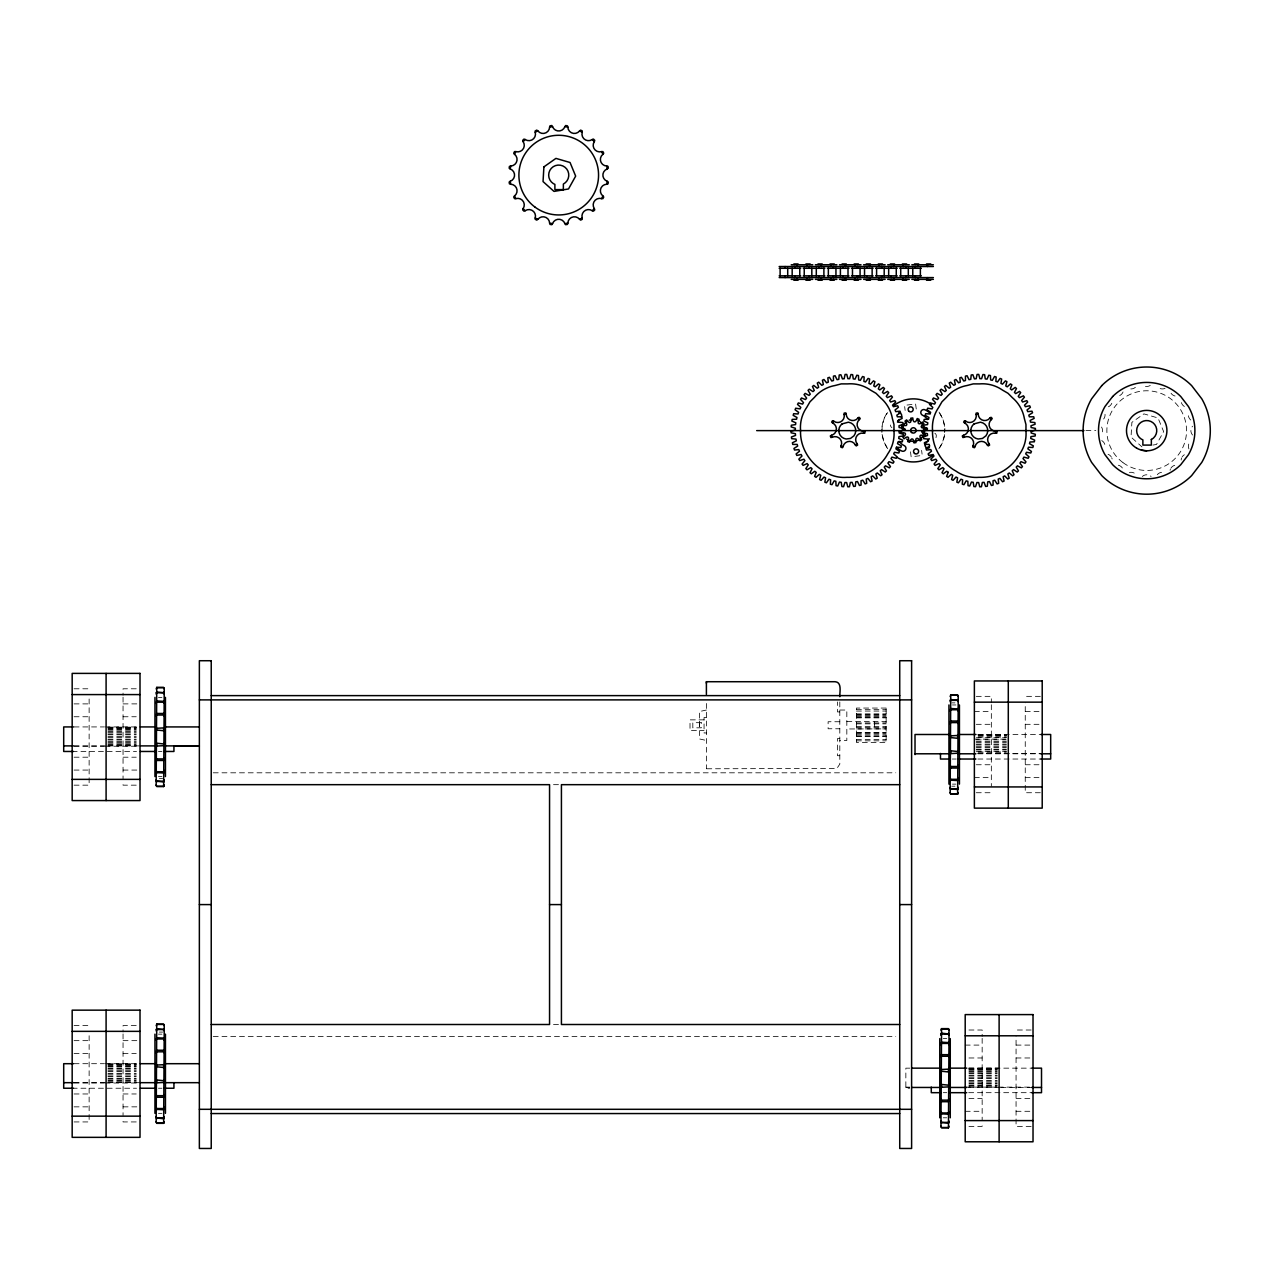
<?xml version="1.0" encoding="UTF-8"?>
<svg xmlns="http://www.w3.org/2000/svg" width="1274" height="1274" viewBox="0 0 1274 1274"><rect width="100%" height="100%" fill="white"/><g stroke="black" fill="none" stroke-linecap="round" stroke-linejoin="round"><path stroke-width="0.75" stroke-dasharray="5 3.75" d="M839.805 701.942L839.805 764.097L836.922 768.429L706.401 768.779L706.401 767.298M882.086 431.153L882.102 426.217L884.252 418.27L887.564 412.569M944.623 434.593A31.547 31.547 0 0 1 938.349 449.658L942.473 442.54L944.623 434.593L944.639 429.657M706.401 710.032L699.378 711.561L699.378 738.936L706.401 740.465M1152.859 445.072L1156.489 444.467L1163.64 431.599L1158.034 417.983L1143.909 413.875L1131.885 422.363L1131.025 437.062L1141.966 446.887M914.843 456.379L922.249 455.423L921.596 450.375M1085.91 430.612L1095.831 430.612M74.067 688.788L89.132 688.788L89.132 690.428M136.238 688.788L123.052 688.788L123.052 695.238M976.266 696.352L991.331 696.352L991.331 702.802M1040.332 696.352L1025.251 696.352L1025.251 697.993M158.454 697.388L161.957 697.388M951.758 702.882L954.99 702.882M74.067 703.885L89.132 703.885M123.052 703.885L140.013 703.885M952.442 704.952L955.93 704.952M856.431 709.666L886.147 709.666M839.805 710.032L846.828 710.032L846.828 740.465L839.805 740.465M856.431 711.067L886.147 711.067M974.371 711.449L991.331 711.449M1025.251 711.449L1040.332 711.449M839.805 711.911L837.464 711.911L837.464 701.942M856.431 713.95L886.147 713.95M856.431 714.3L886.147 714.3M856.431 715.447L886.147 715.447M856.431 716.625L886.147 716.625M74.067 716.752L89.132 716.752M123.052 716.752L136.238 716.752M706.401 717.517L704.06 717.517L704.06 732.964L706.401 732.964M856.431 717.581L886.147 717.581M856.431 717.867L886.147 717.867M704.06 719.858L690.014 719.858L690.014 730.623L704.06 730.623M699.378 721.53L699.378 728.967M839.805 721.737L828.116 721.737L828.116 728.76L839.805 728.76M846.828 721.53L886.147 721.61M856.431 722.931L886.147 722.931M856.431 723.855L886.147 723.855M976.266 724.317L991.331 724.317M1025.251 724.317L1040.332 724.317M856.431 726.642L886.147 726.642M74.067 726.928L104.213 726.928M104.994 726.928L136.445 726.928M107.987 727.151L136.238 727.151M107.987 727.374L136.238 727.374M856.431 727.565L886.147 727.565M107.987 728.043L136.238 728.043M107.987 728.489L136.238 728.489M856.431 728.887L886.147 728.887L846.828 728.967M107.987 729.556L136.238 729.556M107.987 730.177L136.238 730.177M107.987 731.563L136.238 731.563M107.987 732.327L136.238 732.327M856.431 732.63L886.147 732.63M856.431 732.916L886.147 732.916M107.987 733.951L136.238 733.951M856.431 733.872L886.147 733.872M977.938 734.493L1040.858 734.493M978.145 734.716L1006.412 734.716M107.987 734.795L136.238 734.795M978.145 734.939L1006.412 734.939M856.431 735.05L886.147 735.05M978.145 735.608L1006.412 735.608M978.145 736.053L1006.412 736.053M856.431 736.197L886.147 736.197M107.987 736.531L136.238 736.531M856.431 736.547L886.147 736.547M978.145 737.12L1006.412 737.12M107.987 737.423L136.238 737.423M976.266 737.742L1006.412 737.742M839.805 738.586L837.464 738.586L837.464 755.705L839.805 755.705M107.987 739.159L136.238 739.159M974.371 739.127L1006.412 739.127M856.431 739.43L886.147 739.43M107.987 740.003L136.238 740.003M976.266 739.891L1006.412 739.891M856.431 740.831L886.147 740.831M107.987 741.627L136.238 741.627M976.266 741.516L1006.412 741.516M107.987 742.376L136.238 742.376M976.266 742.36L1006.412 742.36M107.987 743.777L136.238 743.777M976.266 744.096L1006.412 744.096M107.987 744.398L136.238 744.398M976.266 744.987L1006.412 744.987M107.987 745.465L136.238 745.465M74.067 745.895L107 745.895M107.987 745.895L140.013 745.895M74.067 746.23L104.213 746.23M105.041 746.23L136.525 746.23M976.266 746.707L1006.412 746.707M976.266 747.567L1006.412 747.567M976.266 749.176L1006.412 749.176M976.266 749.94L1006.412 749.94M72.172 751.469L136.525 751.469M158.454 751.469L161.957 751.469M976.266 751.341L1006.412 751.341M978.145 751.963L1006.412 751.963M978.145 753.03L1006.412 753.03M977.859 753.46L1040.842 753.46M977.859 753.794L1040.842 753.794M74.067 757.202L89.132 757.202M123.052 757.202L136.238 757.202M952.267 759.033L956.201 759.033M977.859 759.033L1042.212 759.033M976.266 764.75L991.331 764.75M1025.251 764.75L1040.332 764.75M74.067 770.069L89.132 770.069M123.052 770.069L140.013 770.069M213.22 772.808L895.765 772.808M158.454 776.567L161.957 776.567M974.371 777.634L991.331 777.634M1025.251 777.634L1040.332 777.634M159.393 778.637L162.626 778.637M952.442 784.131L955.93 784.131M553.505 784.673L559.445 784.673M74.067 785.166L89.132 785.166L89.132 695.238M136.238 785.166L123.052 785.166L123.052 783.526M951.758 786.201L954.99 786.201M976.266 792.731L991.331 792.731L991.331 791.09M1040.332 792.731L1025.251 792.731L1025.251 702.802M553.505 1024.503L559.445 1024.503M74.067 1025.554L89.132 1025.554L89.132 1027.21M136.238 1025.554L123.052 1025.554L123.052 1032.02M968.957 1030.013L982.158 1030.013L982.158 1036.463M1031.144 1030.013L1016.063 1030.013L1016.063 1031.653M159.393 1032.083L162.626 1032.083M158.454 1034.154L161.957 1034.154M213.22 1036.383L895.765 1036.383M943.254 1038.613L946.757 1038.613M74.067 1040.651L89.132 1040.651M123.052 1040.651L140.013 1040.651M965.198 1045.094L982.158 1045.094M1016.063 1045.094L1031.144 1045.094M74.067 1053.534L89.132 1053.534M123.052 1053.534L136.238 1053.534M968.957 1057.977L982.158 1057.977M1016.063 1057.977L1031.144 1057.977M74.067 1063.694L104.213 1063.694M104.994 1063.694L136.445 1063.694M107.987 1063.933L136.238 1063.933M107.987 1064.156L136.238 1064.156M107.987 1064.825L136.238 1064.825M107.987 1065.271L136.238 1065.271M107.987 1066.322L136.238 1066.322M107.987 1066.959L136.238 1066.959M968.957 1068.09L999.119 1068.09M107.987 1068.345L136.238 1068.345M909.779 1068.153L905.846 1068.153L905.846 1088.251L909.747 1088.251M968.766 1068.153L1031.144 1068.153M968.957 1068.599L997.224 1068.599M107.987 1069.109L136.238 1069.109M968.957 1069.268L997.224 1069.268M968.957 1069.714L997.224 1069.714M107.987 1070.717L136.238 1070.717M968.957 1070.781L997.224 1070.781M107.987 1071.577L136.238 1071.577M968.957 1071.402L997.224 1071.402M968.957 1072.788L997.224 1072.788M107.987 1073.313L136.238 1073.313M968.957 1073.552L997.224 1073.552M107.987 1074.189L136.238 1074.189M968.957 1075.176L997.224 1075.176M107.987 1075.925L136.238 1075.925M968.957 1076.02L997.224 1076.02M107.987 1076.769L136.238 1076.769M968.957 1077.756L997.224 1077.756M107.987 1078.393L136.238 1078.393M968.957 1078.632L997.224 1078.632M107.987 1079.158L136.238 1079.158M107.987 1080.543L136.238 1080.543M968.957 1080.368L997.224 1080.368M107.987 1081.164L136.238 1081.164M968.957 1081.228L997.224 1081.228M107.987 1082.231L136.238 1082.231M74.067 1082.677L107 1082.677M107.987 1082.677L140.013 1082.677M968.957 1082.836L997.224 1082.836M74.067 1083.011L104.213 1083.011M105.041 1083.011L136.525 1083.011M968.957 1083.601L997.224 1083.601M968.957 1084.986L997.224 1084.986M968.957 1085.623L997.224 1085.623M968.957 1086.674L997.224 1086.674M905.846 1087.12L909.747 1087.12M965.198 1087.12L997.224 1087.12M998.211 1087.12L1031.144 1087.12M905.846 1087.455L909.747 1087.455M968.686 1087.455L1000.17 1087.455M1000.998 1087.455L1031.144 1087.455M72.172 1088.235L136.525 1088.235M158.454 1088.235L161.957 1088.235M943.254 1092.678L946.757 1092.678M968.686 1092.678L1033.023 1092.678M74.067 1093.968L89.132 1093.968M123.052 1093.968L136.238 1093.968M968.957 1098.411L982.158 1098.411M1016.063 1098.411L1031.144 1098.411M74.067 1106.851L89.132 1106.851M123.052 1106.851L140.013 1106.851M965.198 1111.294L982.158 1111.294M1016.063 1111.294L1031.144 1111.294M158.454 1113.333L161.957 1113.333M943.254 1117.792L946.757 1117.792M74.067 1121.932L89.132 1121.932L89.132 1032.02M136.238 1121.932L123.052 1121.932L123.052 1120.292M968.957 1126.391L982.158 1126.391L982.158 1124.735M1031.144 1126.391L1016.063 1126.391L1016.063 1036.463M944.639 426.36L942.537 418.398L938.428 411.263A31.547 31.547 0 0 1 944.894 431.313M882.086 434.45L884.204 442.412L888.296 449.547A31.547 31.547 0 0 1 881.831 429.497M916.245 409.002L915.592 403.954L904.492 405.387L905.145 410.435M910.496 451.808L911.149 456.856M991.331 704.729L991.331 786.265M982.158 1038.374L982.158 1119.926M874.458 721.53L874.458 728.967M706.401 703.487L706.401 768.779M123.052 697.165L123.052 778.701M123.052 1033.931L123.052 1115.483M882.102 426.217A31.547 31.547 0 0 1 887.421 412.473M891.896 427.57A2.962 2.962 0 0 1 890.415 424.99M934.845 433.24A2.962 2.962 0 0 1 936.215 436.584A17.916 17.916 0 0 1 935.403 439.594M1170.073 470.281A6.561 6.561 0 0 1 1170.376 469.246M1170.854 468.275A6.561 6.561 0 0 1 1175.074 465.217M1142.3 476.444A6.561 6.561 0 0 1 1151.107 476.444M1129.369 472.479A6.561 6.561 0 0 1 1136.121 474.676M1190.776 420.038A6.561 6.561 0 0 1 1188.929 412.25M1192.544 435.023A6.561 6.561 0 0 1 1192.544 426.201M1188.929 448.958A6.561 6.561 0 0 1 1190.776 441.186M1181.157 460.041A6.561 6.561 0 0 1 1181.635 457.955M1182.113 457A6.561 6.561 0 0 1 1184.374 454.754M1118.333 465.217A6.561 6.561 0 0 1 1123.334 470.281M1108.062 454.292A6.561 6.561 0 0 1 1111.31 457M1111.788 457.955A6.561 6.561 0 0 1 1112.106 458.974M1101.755 440.581A6.561 6.561 0 0 1 1105.052 445.82M1101.532 427.045A6.561 6.561 0 0 1 1100.879 435.023M1135.389 387.312A6.561 6.561 0 0 1 1128.35 388.379M1123.031 391.962A6.561 6.561 0 0 1 1118.333 396.007M1111.788 403.269A6.561 6.561 0 0 1 1108.062 406.932M1105.036 414.321A6.561 6.561 0 0 1 1101.755 420.643M1150.263 385.433A6.561 6.561 0 0 1 1143.144 385.433M1165.057 388.379A6.561 6.561 0 0 1 1158.034 387.312M1175.074 396.007A6.561 6.561 0 0 1 1170.854 392.933M1184.374 406.47A6.561 6.561 0 0 1 1181.157 401.183M1157.286 474.676A6.561 6.561 0 0 1 1164.054 472.479M886.147 708.057L856.431 708.057L856.431 742.439L886.147 742.439L886.147 708.057M701.257 722.677L692.817 722.677L692.817 727.82L701.257 727.82L701.257 722.677M1123.111 462.701A39.828 39.828 0 0 0 1186.301 434.991A39.828 39.828 0 0 0 1130.707 394.128A39.828 39.828 0 0 0 1123.111 462.701"/><path stroke-width="1.5" d="M706.401 683.198L706.401 681.717L835.123 681.717C842.321 682.195 839.534 692.515 839.805 696.703M535.223 217.981L535.223 219.319L536.784 220.115L537.867 219.319A6.561 6.561 0 0 1 549.62 223.141L552.55 223.603A6.561 6.561 0 0 1 564.908 223.603L567.838 223.141A6.561 6.561 0 0 1 579.59 219.319L582.218 217.981A6.561 6.561 0 0 1 592.219 210.704L594.321 208.618A6.561 6.561 0 0 1 601.583 198.617L602.921 195.973A6.561 6.561 0 0 1 606.743 184.22L607.204 181.29A6.561 6.561 0 0 1 607.204 168.948L606.743 166.018A6.561 6.561 0 0 1 602.921 154.265L601.583 151.622A6.561 6.561 0 0 1 594.321 141.621L592.219 139.535A6.561 6.561 0 0 1 582.218 132.273L579.59 130.919A6.561 6.561 0 0 1 567.838 127.097L564.908 126.636A6.561 6.561 0 0 1 552.55 126.636L549.62 127.097A6.561 6.561 0 0 1 537.867 130.919L535.223 132.273A6.561 6.561 0 0 1 525.222 139.535L523.136 141.621A6.561 6.561 0 0 1 515.874 151.622L514.521 154.265A6.561 6.561 0 0 1 510.715 166.018L510.237 168.948A6.561 6.561 0 0 1 510.237 181.29L510.715 184.22A6.561 6.561 0 0 1 514.521 195.973L515.874 198.617A6.561 6.561 0 0 1 523.136 208.618L525.222 210.704A6.561 6.561 0 0 1 535.223 217.981L537.867 219.319M582.218 132.273L582.234 130.919L580.673 130.123L579.59 130.919M844.105 414.448L844.168 413.11L845.809 412.887L846.207 414.177A6.561 6.561 0 0 0 857.928 418.063L859.44 419.528A6.561 6.561 0 0 0 863.724 431.122L863.517 433.224A6.561 6.561 0 0 0 857.115 443.798L855.348 444.944A6.561 6.561 0 0 0 843.085 446.537L841.079 445.868A6.561 6.561 0 0 0 832.209 437.285L831.476 435.294A6.561 6.561 0 0 0 832.655 423L833.753 421.2A6.561 6.561 0 0 0 844.105 414.448L846.207 414.177M976.091 414.448L976.155 413.11L977.795 412.887L978.193 414.177A6.561 6.561 0 0 0 989.914 418.063L991.427 419.528A6.561 6.561 0 0 0 995.711 431.122L995.504 433.224A6.561 6.561 0 0 0 989.102 443.798L987.334 444.944A6.561 6.561 0 0 0 975.072 446.537L973.081 445.868A6.561 6.561 0 0 0 964.195 437.285L963.462 435.294A6.561 6.561 0 0 0 964.641 423L965.74 421.2A6.561 6.561 0 0 0 976.091 414.448L978.193 414.177M841.079 445.868L840.888 447.206L842.448 447.715L843.085 446.537M973.081 445.868L972.874 447.206L974.435 447.715L975.072 446.537M549.62 127.097L550.034 125.823L551.769 125.537L552.55 126.636M567.838 223.141L567.424 224.415L565.688 224.702L564.908 223.603M523.136 208.618L522.706 209.892L523.948 211.134L525.222 210.704M594.321 141.621L594.735 140.347L593.493 139.105L592.219 139.535M896.482 447.238L895.893 448.878L899.46 451.458L898.807 453.003L894.459 452.302L893.711 453.863L896.992 456.793L896.179 458.274L891.943 457.111L891.036 458.592L893.982 461.857L893.026 463.242L889.029 461.666L887.93 463.099L890.462 466.571L889.363 467.845L885.462 465.822L884.252 467.08L886.465 470.886L885.239 472.033L881.56 469.612L880.238 470.743L882.038 474.756L880.7 475.775L877.292 472.988L875.859 473.976L877.229 478.148L875.795 479.024L872.706 475.903L871.177 476.731L872.101 481.031L870.572 481.747L867.897 478.387L866.24 479.072L866.686 483.34L865.11 483.897L862.737 480.202L861.065 480.696L861.065 485.091L859.44 485.474L857.466 481.54L855.762 481.859L855.3 486.238L853.628 486.445L852.083 482.336L850.347 482.464L849.439 486.764L847.767 486.811L846.653 482.559L844.917 482.512L843.563 486.684L841.891 486.557L841.238 482.305L839.455 482.066L837.719 485.999L836.062 485.681L835.855 481.285L834.167 480.887L831.986 484.693L830.377 484.216L830.632 479.82L828.992 479.231L826.412 482.798L824.851 482.161L825.568 477.814L824.007 477.065L821.077 480.33L819.596 479.534L820.759 475.282L819.278 474.374L816.013 477.32L814.627 476.365L816.204 472.367L814.771 471.269L811.299 473.801L810.025 472.702L812.048 468.8L810.79 467.606L806.983 469.803L805.837 468.593L808.242 464.914L807.127 463.593L803.114 465.392L802.094 464.054L804.881 460.647L803.894 459.213L799.722 460.583L798.846 459.15L801.967 456.044L801.139 454.515L796.839 455.439L796.123 453.926L799.483 451.251L798.798 449.579L794.53 450.041L793.957 448.448L797.667 446.075L797.174 444.419L792.778 444.419L792.396 442.779L796.33 440.804L796.011 439.1L791.632 438.654L791.425 436.982L795.533 435.437L795.406 433.701L791.106 432.794L791.058 431.106L795.31 429.991L795.358 428.255L791.186 426.901L791.313 425.229L795.565 424.592L795.804 422.809L791.871 421.073L792.189 419.417L796.584 419.21L796.983 417.522L793.176 415.324L793.654 413.716L798.05 413.97L798.623 412.346L795.072 409.766L795.709 408.206L800.056 408.922L800.805 407.362L797.524 404.415L798.336 402.934L802.572 404.113L803.496 402.632L800.534 399.367L801.505 397.982L805.502 399.542L806.601 398.125L804.069 394.653L805.152 393.379L809.07 395.402L810.264 394.144L808.066 390.338L809.277 389.175L812.955 391.596L814.277 390.465L812.478 386.452L813.815 385.433L817.223 388.22L818.656 387.248L817.287 383.06L818.72 382.184L821.81 385.321L823.338 384.493L822.431 380.193L823.944 379.477L826.619 382.821L828.291 382.136L827.829 377.868L829.422 377.311L831.795 381.022L833.451 380.528L833.451 376.133L835.091 375.734L837.05 379.668L838.77 379.365L839.216 374.986L840.888 374.763L842.433 378.888L844.168 378.744L845.076 374.445L846.764 374.413L847.879 378.665L849.615 378.712L850.952 374.524L852.64 374.667L853.277 378.904L855.061 379.142L856.797 375.225L858.453 375.527L858.66 379.923L860.348 380.337L862.546 376.515L864.154 377.008L863.899 381.388L865.524 381.977L868.104 378.41L869.664 379.063L868.948 383.394L870.508 384.159L873.454 380.878L874.935 381.69L873.757 385.926L875.238 386.834L878.503 383.888L879.888 384.844L878.327 388.841L879.745 389.94L883.216 387.407L884.49 388.506L882.468 392.408L883.726 393.618L887.532 391.405L888.695 392.631L886.274 396.31L887.405 397.631L891.418 395.832L892.437 397.17L889.65 400.562L890.622 402.011L894.81 400.641L895.686 402.074L892.548 405.164L893.377 406.693L897.676 405.769L898.393 407.298L895.049 409.973L895.733 411.629L900.001 411.183L900.559 412.76L896.848 415.133L897.342 416.805L901.737 416.789L902.135 418.429L898.202 420.404L898.504 422.108L902.884 422.57L903.107 424.242L898.982 425.787L899.11 427.523L903.425 428.43L903.457 430.102L899.205 431.217L899.157 432.953L903.346 434.307L903.202 435.979L898.966 436.632L898.727 438.415L902.645 440.151L902.342 441.807L897.947 441.998L897.533 443.686L901.355 445.884L900.861 447.493L896.482 447.238A17.916 17.916 0 0 0 901.482 450.885A2.962 2.962 0 0 0 905.543 449.802A2.962 2.962 0 0 0 904.46 445.741A13.425 13.425 0 0 1 899.141 441.266M948.222 472.272L946.614 476.365L947.999 477.32L951.264 474.374L952.745 475.282L951.582 479.534L953.063 480.33L955.994 477.065L957.57 477.814L956.854 482.161L958.398 482.798L960.978 479.231L962.618 479.82L962.364 484.216L963.972 484.693L966.17 480.887L967.858 481.285L968.049 485.681L969.705 485.999L971.441 482.066L973.225 482.305L973.877 486.557L975.55 486.684L976.903 482.512L978.639 482.559L979.754 486.811L981.426 486.764L982.334 482.464L984.069 482.336L985.614 486.445L987.286 486.238L987.748 481.859L989.452 481.54L991.427 485.474L993.067 485.091L993.051 480.696L994.723 480.202L997.096 483.897L998.673 483.34L998.227 479.072L999.883 478.387L1002.558 481.747L1004.087 481.031L1003.164 476.731L1004.692 475.903L1007.782 479.024L1009.215 478.148L1007.845 473.976L1009.295 472.988L1012.687 475.775L1014.024 474.756L1012.225 470.743L1013.547 469.612L1017.225 472.033L1018.452 470.886L1016.238 467.08L1017.448 465.822L1021.35 467.845L1022.449 466.571L1019.917 463.099L1021.015 461.666L1025.013 463.242L1025.968 461.857L1023.022 458.592L1023.93 457.111L1028.166 458.274L1028.978 456.793L1025.697 453.863L1026.462 452.302L1030.793 453.003L1031.446 451.458L1027.879 448.878L1028.468 447.238L1032.848 447.493L1033.341 445.884L1029.519 443.686L1029.933 441.998L1034.329 441.807L1034.631 440.151L1030.714 438.415L1030.953 436.632L1035.189 435.979L1035.332 434.307L1031.144 432.953L1031.192 431.217L1035.444 430.102L1035.412 428.43L1031.112 427.523L1030.969 425.787L1035.093 424.242L1034.87 422.57L1030.491 422.108L1030.188 420.404L1034.122 418.429L1033.724 416.789L1029.328 416.805L1028.835 415.133L1032.545 412.76L1031.988 411.183L1027.72 411.629L1027.035 409.973L1030.395 407.298L1029.663 405.769L1025.363 406.693L1024.535 405.164L1027.672 402.074L1026.796 400.641L1022.608 402.011L1021.637 400.562L1024.423 397.17L1023.404 395.832L1019.391 397.631L1018.26 396.31L1020.681 392.631L1019.519 391.405L1015.712 393.618L1014.454 392.408L1016.477 388.506L1015.203 387.407L1011.731 389.94L1010.314 388.841L1011.875 384.844L1010.489 383.888L1007.224 386.834L1005.743 385.926L1006.922 381.69L1005.441 380.878L1002.495 384.159L1000.934 383.394L1001.651 379.063L1000.09 378.41L997.51 381.977L995.886 381.388L996.141 377.008L994.532 376.515L992.335 380.337L990.646 379.923L990.439 375.527L988.783 375.225L987.047 379.142L985.264 378.904L984.627 374.667L982.955 374.524L981.601 378.712L979.865 378.665L978.751 374.413L977.062 374.445L976.155 378.744L974.419 378.888L972.874 374.763L971.202 374.986L970.756 379.365L969.052 379.668L967.077 375.734L965.437 376.133L965.437 380.528L963.781 381.022L961.408 377.311L959.816 377.868L960.278 382.136L958.605 382.821L955.93 379.477L954.417 380.193L955.341 384.493L953.812 385.321L950.707 382.184L949.273 383.06L950.643 387.248L949.21 388.22L945.802 385.433L944.464 386.452L946.264 390.465L944.942 391.596L941.263 389.175L940.053 390.338L942.25 394.144L941.056 395.402L937.154 393.379L936.056 394.653L938.588 398.125L937.489 399.542L933.492 397.982L932.536 399.367L935.482 402.632L934.575 404.113L930.323 402.934L929.526 404.415L932.791 407.362L932.042 408.922L927.695 408.206L927.058 409.766L930.625 412.346L930.036 413.97L925.641 413.716L925.163 415.324L928.969 417.522L928.571 419.21L924.176 419.417L923.857 421.073L927.791 422.809L927.552 424.592L923.3 425.229L923.172 426.901L927.361 428.255L927.297 429.991L923.045 431.106L923.093 432.794L927.392 433.701L927.52 435.437L923.411 436.982L923.618 438.654L927.998 439.1L928.316 440.804L924.383 442.779L924.765 444.419L929.16 444.419L929.654 446.075L925.959 448.448L926.516 450.041L930.784 449.579L931.469 451.251L928.109 453.926L928.826 455.439L933.125 454.515L933.953 456.044L930.832 459.15L931.708 460.583L935.88 459.213L936.868 460.647L934.081 464.054L935.1 465.392L939.113 463.593L940.244 464.914L937.823 468.593L938.97 469.803L942.776 467.606L944.034 468.8L942.012 472.702L943.286 473.801L946.757 471.269L948.19 472.367M156.161 694.123L156.75 691.973L164.25 692.769M156.161 781.169L163.645 781.981L164.25 779.831M156.161 1030.889L156.75 1028.755L164.25 1029.551M156.161 1117.951L163.645 1118.747L164.25 1116.597M950.149 701.687L950.738 699.537L958.239 700.334M950.149 788.733L957.634 789.546L958.239 787.396M940.96 1035.348L941.566 1033.198L949.05 1033.994M940.96 1122.394L948.445 1123.19L949.05 1121.056M156.161 688.963L156.75 687.403L163.645 687.403L164.25 688.501L163.645 786.552L156.75 786.552L156.161 785.453L156.75 687.403M163.645 786.552L164.25 784.991M156.161 1025.729L156.75 1024.169L163.645 1024.169L164.25 1025.267L163.645 1123.334L156.75 1123.334L156.161 1122.235L156.75 1024.169M163.645 1123.334L164.25 1121.773M950.149 696.528L950.738 694.967L957.634 694.967L958.239 696.05L957.634 794.116L950.738 794.116L950.149 793.017L950.738 694.967M957.634 794.116L958.239 792.555M940.96 1030.172L941.566 1028.628L948.445 1028.628L949.05 1029.711L948.445 1127.777L941.566 1127.777L940.96 1126.678L941.566 1028.628M948.445 1127.777L949.05 1126.216M156.161 703.487L156.75 700.955L164.25 701.385M156.161 772.57L163.645 773L164.25 770.467M156.161 1040.253L156.75 1037.737L164.25 1038.151M156.161 1109.336L163.645 1109.765L164.25 1107.249M950.149 711.051L950.738 708.519L958.239 708.949M950.149 780.134L957.634 780.564L958.239 778.032M940.96 1044.696L941.566 1042.18L949.05 1042.61M940.96 1113.794L948.445 1114.209L949.05 1111.692M156.161 716.115L156.75 713.472L164.25 713.472M156.161 760.467L163.645 760.482L164.25 757.839M156.161 1052.897L156.75 1050.238L164.25 1050.254M156.161 1097.248L163.645 1097.264L164.25 1094.605M950.149 723.68L950.738 721.036L958.239 721.036M950.149 768.031L957.634 768.047L958.239 765.403M940.96 1057.34L941.566 1054.681L949.05 1054.697M940.96 1101.691L948.445 1101.707L949.05 1099.048M859.44 419.528L860.205 418.413L859.01 417.267L857.928 418.063M991.427 419.528L992.191 418.413L990.997 417.267L989.914 418.063M564.908 126.636L565.688 125.537L567.424 125.823L567.838 127.097M552.55 223.603L551.769 224.702L550.034 224.415L549.62 223.141M514.521 195.973L513.725 197.056L514.521 198.633L515.874 198.617M602.921 154.265L603.733 153.183L602.921 151.606L601.583 151.622M156.161 692.769L156.75 691.973M163.645 781.981L164.25 781.169M156.161 1029.551L156.75 1028.755M163.645 1118.747L164.25 1117.951M950.149 700.334L950.738 699.537M957.634 789.546L958.239 788.733M940.96 1033.994L941.566 1033.198M948.445 1123.19L949.05 1122.394M156.161 730.798L156.161 727.868M164.25 746.086L164.25 743.156M156.161 1067.564L156.161 1064.65M164.25 1082.852L164.25 1079.922M950.149 738.363L950.149 735.432M958.239 753.651L958.239 750.72M940.96 1072.023L940.96 1069.093M949.05 1087.295L949.05 1084.381M510.237 181.29L509.154 182.086L509.425 183.822L510.715 184.22M607.204 168.948L608.303 168.152L608.032 166.416L606.743 166.018M156.75 728.282L164.25 727.868M156.161 746.086L163.645 745.672M156.75 1065.048L164.25 1064.65M156.161 1082.852L163.645 1082.454M950.738 735.846L958.239 735.432M950.149 753.651L957.634 753.237M941.566 1069.491L949.05 1069.093M940.96 1087.295L948.445 1086.897M831.476 435.294L830.314 435.979L830.887 437.523L832.209 437.285M963.462 435.294L962.3 435.979L962.873 437.523L964.195 437.285M510.715 166.018L509.425 166.416L509.154 168.152L510.237 168.948M606.743 184.22L608.032 183.822L608.303 182.086L607.204 181.29M863.517 433.224L864.855 433.128L865.014 431.488L863.724 431.122M995.504 433.224L996.841 433.128L997.001 431.488L995.711 431.122M793.845 263.941L798.097 263.941M805.901 263.941L810.168 263.941M817.972 263.941L822.224 263.941M830.011 263.941L834.295 263.941M842.082 263.941L846.334 263.941M854.137 263.941L858.405 263.941M866.209 263.941L870.461 263.941M878.264 263.941L882.532 263.941M890.335 263.941L894.587 263.941M902.374 263.941L906.658 263.941M914.445 263.941L918.713 263.941M926.501 263.941L930.768 263.941M791.218 264.769L812.78 264.769M815.344 264.769L836.907 264.769M839.47 264.769L861.017 264.769M863.581 264.769L885.143 264.769M887.707 264.769L909.27 264.769M911.834 264.769L933.38 264.769M779.162 266.521L933.38 266.521M779.162 268.288L800.725 268.288M803.289 268.288L824.835 268.288M827.399 268.288L848.962 268.288M851.526 268.288L873.088 268.288M875.652 268.288L897.199 268.288M899.763 268.288L921.325 268.288M779.162 275.837L800.725 275.837M803.289 275.837L824.835 275.837M827.399 275.837L848.962 275.837M851.526 275.837L873.088 275.837M875.652 275.837L897.199 275.837M899.763 275.837L921.325 275.837M779.162 277.589L933.38 277.589M791.218 279.356L812.78 279.356M815.344 279.356L836.907 279.356M839.47 279.356L861.017 279.356M863.581 279.356L885.143 279.356M887.707 279.356L909.27 279.356M911.834 279.356L933.38 279.356M793.845 280.184L798.097 280.184M805.901 280.184L810.168 280.184M817.972 280.184L822.224 280.184M830.011 280.184L834.295 280.184M842.082 280.184L846.334 280.184M854.137 280.184L858.405 280.184M866.209 280.184L870.461 280.184M878.264 280.184L882.532 280.184M890.335 280.184L894.587 280.184M902.374 280.184L906.658 280.184M914.445 280.184L918.713 280.184M926.501 280.184L930.768 280.184M756.676 430.612L1083.935 430.612M156.75 687.673L163.645 687.673L164.25 688.963M156.75 692.769L163.645 692.769L164.25 694.123M72.172 694.585L140.013 694.585M950.738 695.238L957.634 695.238L958.239 696.528M211.229 695.62L899.731 695.62M199.365 699.888L911.611 699.888M950.738 700.334L957.634 700.334L958.239 701.687M156.75 702.197L163.645 702.197L164.25 703.487M974.371 702.149L1042.212 702.149M950.738 709.761L957.634 709.761L958.239 711.051M156.75 715.033L163.645 715.033L164.25 716.115M950.738 722.597L957.634 722.597L958.239 723.68M73.526 726.928L63.7 726.928L63.7 751.469L73.542 751.469M140.379 726.928L156.113 726.928M165.939 726.928L199.365 726.928M156.75 730.018L164.25 730.798M950.42 734.493L915.019 734.493L915.019 754.59M958.271 734.493L975.98 734.493M1040.858 734.493L1050.684 734.493L1050.684 759.033L1040.842 759.033M950.738 737.582L958.239 738.363M156.161 743.156L163.645 743.936M63.7 745.895L73.542 745.895M140.459 745.895L156.208 745.895M164.091 745.895L199.365 745.895M173.933 746.23L199.365 746.23M140.459 751.469L156.208 751.469M164.091 751.469L173.933 751.469L173.933 745.895M950.149 750.72L957.634 751.501M915.019 753.794L950.308 753.794M958.175 753.794L975.884 753.794M1040.842 753.794L1050.684 753.794M156.161 757.839L156.75 758.922L163.645 758.922M950.308 759.033L940.467 759.033L940.467 753.46M958.175 759.033L975.884 759.033M950.149 765.403L950.738 766.486L957.634 766.486M156.161 770.467L156.75 771.741L163.645 771.741M950.149 778.032L950.738 779.306L957.634 779.306M72.172 779.37L140.013 779.37M156.161 779.831L156.75 781.169L163.645 781.169M211.229 784.673L549.556 784.673L549.556 1024.503L211.229 1024.503M899.731 784.673L561.42 784.673L561.42 1024.503L899.731 1024.503M156.161 784.991L156.75 786.281L163.645 786.281M974.371 786.934L1042.212 786.934M950.149 787.396L950.738 788.733L957.634 788.733M950.149 792.555L950.738 793.845L957.634 793.845M199.365 904.588L211.229 904.588M549.556 904.588L561.42 904.588M899.731 904.588L911.611 904.588M156.75 1024.439L163.645 1024.439L164.25 1025.729M941.566 1028.898L948.445 1028.898L949.05 1030.172M156.75 1029.551L163.645 1029.551L164.25 1030.889M72.172 1031.351L140.013 1031.351M941.566 1033.994L948.445 1033.994L949.05 1035.348M965.198 1035.794L1033.023 1035.794M156.75 1038.979L163.645 1038.979L164.25 1040.253M941.566 1043.422L948.445 1043.422L949.05 1044.696M156.75 1051.814L163.645 1051.814L164.25 1052.897M941.566 1056.257L948.445 1056.257L949.05 1057.34M73.526 1063.694L63.7 1063.694L63.7 1088.235L73.542 1088.235M140.379 1063.694L156.113 1063.694M165.939 1063.694L199.365 1063.694M156.75 1066.784L164.25 1067.564M911.738 1068.153L941.231 1068.153M949.098 1068.153L966.791 1068.153M1031.669 1068.153L1041.511 1068.153L1041.511 1092.678L1031.669 1092.678M941.566 1071.243L949.05 1072.023M156.161 1079.922L163.645 1080.702M63.7 1082.677L73.542 1082.677M140.459 1082.677L156.208 1082.677M164.091 1082.677L199.365 1082.677M940.96 1084.381L948.445 1085.161M911.706 1087.455L941.12 1087.455M948.987 1087.455L966.711 1087.455M1031.669 1087.455L1041.511 1087.455M140.459 1088.235L156.208 1088.235M164.091 1088.235L173.933 1088.235L173.933 1082.677M941.12 1092.678L931.278 1092.678L931.278 1087.12M948.987 1092.678L966.711 1092.678M156.161 1094.605L156.75 1095.688L163.645 1095.688M940.96 1099.048L941.566 1100.131L948.445 1100.131M156.161 1107.249L156.75 1108.523L163.645 1108.523M199.365 1109.304L911.611 1109.304M940.96 1111.692L941.566 1112.966L948.445 1112.966M211.229 1113.556L899.731 1113.556M72.172 1116.151L140.013 1116.151M156.161 1116.597L156.75 1117.951L163.645 1117.951M965.198 1120.594L1033.023 1120.594M940.96 1121.056L941.566 1122.394L948.445 1122.394M156.161 1121.773L156.75 1123.047L163.645 1123.047M940.96 1126.216L941.566 1127.506L948.445 1127.506M515.874 151.622L514.521 151.606L513.725 153.183L514.521 154.265M601.583 198.617L602.921 198.633L603.733 197.056L602.921 195.973M1141.472 450.136L1146.711 450.821M525.222 139.535L523.948 139.105L522.706 140.347L523.136 141.621M592.219 210.704L593.493 211.134L594.735 209.892L594.321 208.618M965.74 421.2L964.482 420.707L963.638 422.108L964.641 423M833.753 421.2L832.495 420.707L831.651 422.108L832.655 423M537.867 130.919L536.784 130.123L535.223 130.919L535.223 132.273M579.59 219.319L580.673 220.115L582.234 219.319L582.218 217.981M987.334 444.944L988.258 445.932L989.627 445.04L989.102 443.798M855.348 444.944L856.255 445.932L857.641 445.04L857.115 443.798M911.229 432.045L910.703 430.755M1151.346 439.371L1151.346 445.088L1142.874 445.088L1142.874 439.864L1141.297 439.1A10.065 10.065 0 0 1 1139.29 423.812A10.065 10.065 0 0 1 1154.69 424.481A10.065 10.065 0 0 1 1151.346 439.53M1008.291 680.953L1008.291 808.13M999.119 1014.598L999.119 1141.791M959.433 704.952L959.433 784.131M957.634 699.537L957.634 700.334M957.634 708.519L957.634 709.761M957.634 721.036L957.634 722.597M957.634 735.846L957.634 737.582M950.738 751.501L950.738 753.237M950.738 766.486L950.738 768.047M950.738 779.306L950.738 780.564M950.738 788.733L950.738 789.546M950.261 1038.613L950.261 1117.792M948.939 704.952L948.939 784.131M948.445 1033.198L948.445 1033.994M948.445 1042.18L948.445 1043.422M948.445 1054.681L948.445 1056.257M948.445 1069.491L948.445 1071.243M941.566 1085.161L941.566 1086.897M941.566 1100.131L941.566 1101.707M941.566 1112.966L941.566 1114.209M941.566 1122.394L941.566 1123.19M939.766 1038.613L939.766 1117.792M927.408 264.769L927.408 266.521M927.408 277.589L927.408 279.356M920.369 268.288L920.369 275.837M917.806 264.769L917.806 266.521M917.806 277.589L917.806 279.356M915.353 266.521L915.353 268.288M915.353 275.837L915.353 277.589M912.773 268.288L912.773 275.837M908.314 268.288L908.314 275.837M905.75 266.521L905.75 268.288M905.75 275.837L905.75 277.589M903.282 264.769L903.282 266.521M903.282 277.589L903.282 279.356M900.718 268.288L900.718 275.837M896.259 268.288L896.259 275.837M893.679 264.769L893.679 266.521M893.679 277.589L893.679 279.356M891.227 266.521L891.227 268.288M891.227 275.837L891.227 277.589M888.663 268.288L888.663 275.837M884.188 268.288L884.188 275.837M881.624 266.521L881.624 268.288M881.624 275.837L881.624 277.589M879.171 264.769L879.171 266.521M879.171 277.589L879.171 279.356M876.592 268.288L876.592 275.837M872.133 268.288L872.133 275.837M869.569 264.769L869.569 266.521M869.569 277.589L869.569 279.356M867.1 266.521L867.1 268.288M867.1 275.837L867.1 277.589M864.536 268.288L864.536 275.837M860.077 268.288L860.077 275.837M857.498 266.521L857.498 268.288M857.498 275.837L857.498 277.589M855.045 264.769L855.045 266.521M855.045 277.589L855.045 279.356M852.481 268.288L852.481 275.837M848.006 268.288L848.006 275.837M845.442 264.769L845.442 266.521M845.442 277.589L845.442 279.356M842.99 266.521L842.99 268.288M842.99 275.837L842.99 277.589M840.41 268.288L840.41 275.837M835.951 268.288L835.951 275.837M833.387 266.521L833.387 268.288M833.387 275.837L833.387 277.589M830.919 264.769L830.919 266.521M830.919 277.589L830.919 279.356M828.355 268.288L828.355 275.837M823.896 268.288L823.896 275.837M821.316 264.769L821.316 266.521M821.316 277.589L821.316 279.356M818.864 266.521L818.864 268.288M818.864 275.837L818.864 277.589M816.3 268.288L816.3 275.837M811.825 268.288L811.825 275.837M809.261 266.521L809.261 268.288M809.261 275.837L809.261 277.589M806.808 264.769L806.808 266.521M806.808 277.589L806.808 279.356M804.228 268.288L804.228 275.837M799.769 268.288L799.769 275.837M797.206 264.769L797.206 266.521M797.206 277.589L797.206 279.356M794.737 266.521L794.737 268.288M794.737 275.837L794.737 277.589M792.173 268.288L792.173 275.837M787.714 268.288L787.714 275.837M785.134 266.521L785.134 268.288M785.134 275.837L785.134 277.589M780.118 268.288L780.118 275.837M706.401 681.717L706.401 694.457M165.445 697.388L165.445 776.567M165.445 1034.154L165.445 1113.333M163.645 691.973L163.645 692.769M163.645 700.955L163.645 702.197M163.645 713.472L163.645 715.033M163.645 728.282L163.645 730.018M163.645 1028.755L163.645 1029.551M163.645 1037.737L163.645 1038.979M163.645 1050.238L163.645 1051.814M163.645 1065.048L163.645 1066.784M156.75 743.936L156.75 745.672M156.75 758.922L156.75 760.482M156.75 771.741L156.75 773M156.75 781.169L156.75 781.981M156.75 1080.702L156.75 1082.454M156.75 1095.688L156.75 1097.264M156.75 1108.523L156.75 1109.765M156.75 1117.951L156.75 1118.747M154.95 697.388L154.95 776.567M154.95 1034.154L154.95 1113.333M106.092 673.389L106.092 800.566M106.092 1010.155L106.092 1137.348M932.504 455.471A31.547 31.547 0 0 1 896.816 457.255M894.221 405.339A31.547 31.547 0 0 1 931.294 404.463M923.539 434.641A11.02 11.02 0 0 1 906.642 439.132M902.438 428.94A11.02 11.02 0 0 1 906.674 421.646M909.174 420.213A11.02 11.02 0 0 1 911.945 419.48M917.614 420.229A11.02 11.02 0 0 1 924.287 431.87M930.339 413.509A17.916 17.916 0 0 0 925.243 409.941A2.962 2.962 0 0 0 921.198 411.008A2.962 2.962 0 0 0 922.265 415.069A13.425 13.425 0 0 1 927.583 419.544M898.759 412.76A2.962 2.962 0 0 1 901.323 417.219M897.469 422.092A13.425 13.425 0 0 1 899.205 419.48M929.447 447.652A2.962 2.962 0 0 1 928.73 447.938M927.966 448.05A2.962 2.962 0 0 1 925.402 443.591M929.256 438.718A13.425 13.425 0 0 1 925.88 442.97M800.55 430.357C799.833 446.84 809.531 463.242 823.928 471.077A35.115 35.115 0 0 0 847.019 477.32C863.469 478.021 879.92 468.37 887.723 453.942A35.083 35.083 0 0 0 893.966 430.883L893.982 424.561L892.373 418.493A35.099 35.099 0 0 0 880.477 397.759L876.018 393.3L870.572 390.131A35.067 35.067 0 0 0 847.529 383.904L841.222 383.888L835.123 385.496A35.067 35.067 0 0 0 814.42 397.392L809.946 401.836L806.792 407.298A35.099 35.099 0 0 0 800.55 430.357M905.034 429.29L900.893 430.994L901.148 433.001C906.085 431.838 907.184 434.514 902.852 437.157L904.078 438.766C907.773 435.294 910.066 437.062 907.645 441.505L909.509 442.285C910.958 437.428 913.824 437.81 913.968 442.89L915.958 442.619C914.796 437.683 917.471 436.584 920.115 440.915L921.723 439.689C918.251 435.995 920.019 433.701 924.462 436.122L925.243 434.259C920.385 432.81 920.768 429.943 925.848 429.816L925.577 427.809C920.656 428.972 919.541 426.296 923.873 423.653L922.647 422.044C918.952 425.516 916.659 423.748 919.095 419.305L917.232 418.525C915.767 423.382 912.901 423 912.773 417.936L910.767 418.191C911.929 423.127 909.254 424.226 906.61 419.894L905.002 421.121C908.489 424.815 906.722 427.108 902.263 424.688L901.482 426.551L905.034 429.29M932.536 430.357C931.82 446.84 941.518 463.242 955.914 471.077A35.115 35.115 0 0 0 979.005 477.32C995.456 478.021 1011.906 468.37 1019.71 453.942A35.083 35.083 0 0 0 1025.952 430.883L1025.968 424.561L1024.36 418.493A35.099 35.099 0 0 0 1012.464 397.759L1008.021 393.3L1002.558 390.131A35.067 35.067 0 0 0 979.515 383.904L973.209 383.888L967.109 385.496A35.067 35.067 0 0 0 946.407 397.392L941.932 401.836L938.779 407.298A35.099 35.099 0 0 0 932.536 430.357M543.902 166.878L543.043 181.577L553.999 191.403L568.507 188.966L575.657 176.115L570.051 162.499L555.926 158.39L543.902 166.878M1101.739 385.64L1091.627 398.81A63.589 63.589 0 0 0 1091.627 462.398L1101.739 475.568A63.589 63.589 0 0 0 1191.668 475.568L1201.78 462.398A63.589 63.589 0 0 0 1201.78 398.81L1191.668 385.64A63.589 63.589 0 0 0 1101.739 385.64M1112.632 396.533L1104.972 406.517A48.189 48.189 0 0 0 1104.972 454.707L1112.632 464.676A48.189 48.189 0 0 0 1180.775 464.676L1188.435 454.707A48.189 48.189 0 0 0 1188.435 406.517L1180.775 396.533A48.189 48.189 0 0 0 1112.632 396.533M842.114 423.876L840.553 425.436A8.472 8.472 0 0 0 846.127 439.004L850.491 438.447L853.978 435.788A8.472 8.472 0 0 0 848.388 422.204L842.114 423.876M974.1 423.876L972.54 425.436A8.472 8.472 0 0 0 978.129 439.004L982.477 438.447L985.965 435.788A8.472 8.472 0 0 0 980.375 422.204L974.1 423.876M563.363 189.603L554.891 189.603L554.891 184.38L553.314 183.599A10.065 10.065 0 0 1 551.308 168.327A10.065 10.065 0 0 1 566.707 168.996A10.065 10.065 0 0 1 563.363 184.045L563.363 189.603M211.229 660.728L199.365 660.728L199.365 1148.463L211.229 1148.463L211.229 660.728M911.611 660.728L899.731 660.728L899.731 1148.463L911.611 1148.463L911.611 660.728M140.013 673.389L72.172 673.389L72.172 800.566L140.013 800.566L140.013 673.389M1042.212 680.953L974.371 680.953L974.371 808.13L1042.212 808.13L1042.212 680.953M140.013 1010.155L72.172 1010.155L72.172 1137.348L140.013 1137.348L140.013 1010.155M1033.023 1014.598L965.198 1014.598L965.198 1141.791L1033.023 1141.791L1033.023 1014.598M909.095 411.391A2.548 2.548 0 0 0 913.171 409.718A2.548 2.548 0 0 0 909.684 407.027A2.548 2.548 0 0 0 909.095 411.391M914.525 453.448A2.548 2.548 0 0 0 918.602 451.76A2.548 2.548 0 0 0 915.114 449.069A2.548 2.548 0 0 0 914.525 453.448M911.722 432.539A2.691 2.691 0 0 0 916.038 430.755A2.691 2.691 0 0 0 912.343 427.921A2.691 2.691 0 0 0 911.722 432.539M1136.599 448.114A20.225 20.225 0 0 0 1166.92 430.612A20.225 20.225 0 0 0 1136.599 413.094A20.225 20.225 0 0 0 1136.599 448.114M535.144 207.216A39.828 39.828 0 0 0 598.318 179.507A39.828 39.828 0 0 0 542.724 138.643A39.828 39.828 0 0 0 535.144 207.216"/></g></svg>
